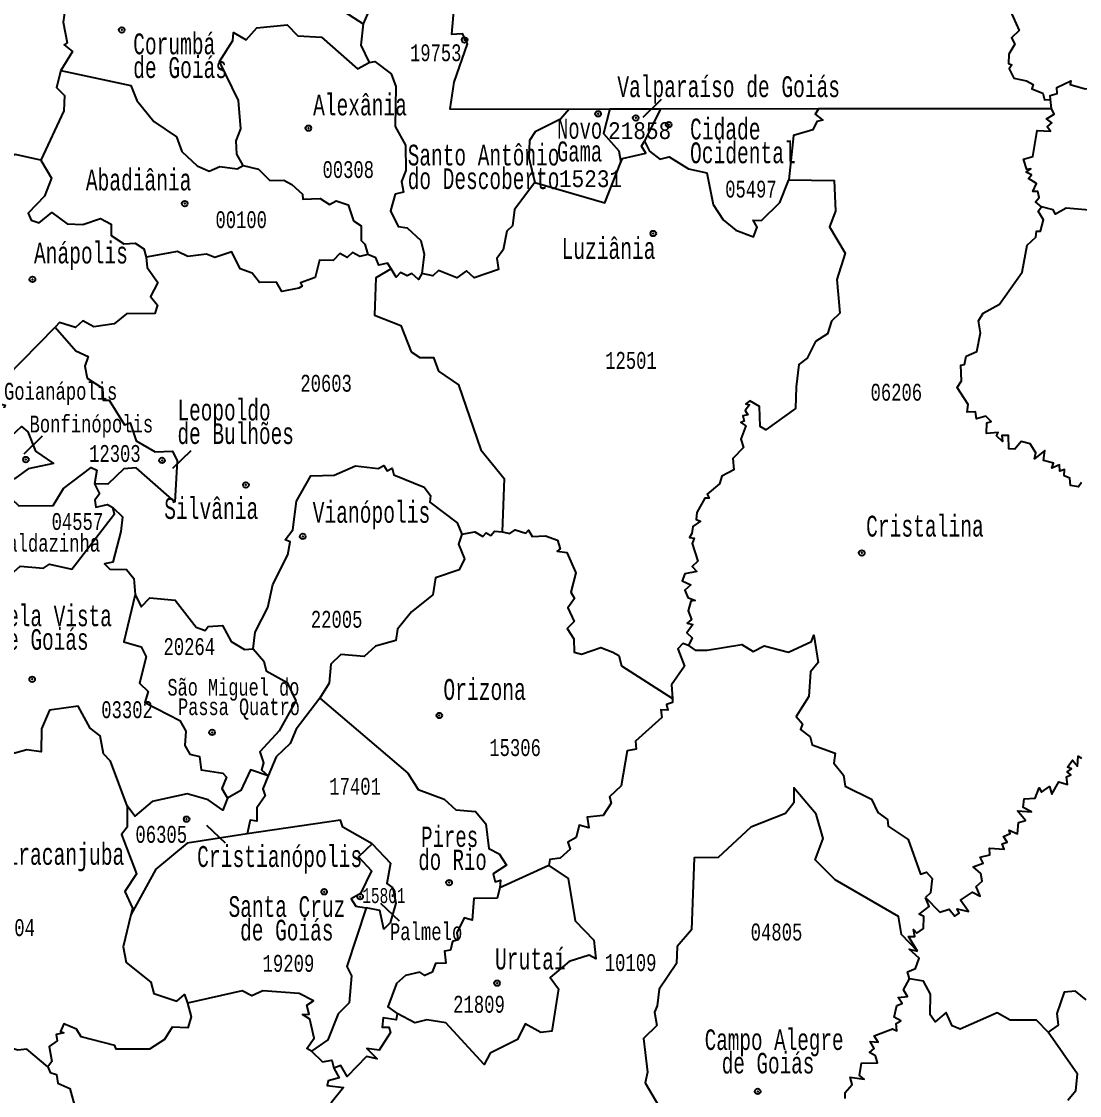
# Model space of a CAD drawing. Header units: millimetres. Extents: x 9851 to 10267, y 23387 to 23778.
# Drawn here: x 10101.05 to 10118.13, y 23548.34 to 23565.69 of the extents above; entities that cross this region are included whole.
import ezdxf
from ezdxf.enums import TextEntityAlignment as Align

# ---------------------------------------------------------------- set-up
doc = ezdxf.new("R2010")
doc.units = ezdxf.units.MM
doc.layers.add('3', color=7, linetype='Continuous')
doc.styles.add('MONOTXT', font='MONOTXT', dxfattribs={"height": 0.2})

# ---------------------------------------------------------------- blocks, each defined once
blk = doc.blocks.new('SEDE')
at = {"layer": '3', "color": 7, "linetype": 'Continuous'}
blk.add_circle((0, 0), 0.00451, dxfattribs=at)

msp = doc.modelspace()

# ---------------------------------------------------------------- linework, layer by layer
at = {"color": 7, "linetype": 'Continuous'}
for p, q in [((10106.963, 23566.587), (10106.563, 23565.654)), ((10111.088, 23564.151), (10111.382, 23564.441)), ((10117.682, 23564.291), (10117.666, 23564.436)), ((10109.89, 23564.279), (10110.545, 23564.281)), ((10110.545, 23564.281), (10111.365, 23564.284)), ((10111.365, 23564.284), (10111.109, 23563.761)), ((10111.365, 23564.284), (10113.922, 23564.291)), ((10113.922, 23564.291), (10117.682, 23564.291)), ((10100.792, 23559.941), (10101.591, 23560.756)), ((10101.091, 23558.708), (10101.388, 23558.997)), ((10103.49, 23558.475), (10103.787, 23558.764)), ((10104.342, 23552.419), (10104.041, 23552.704)), ((10109.565, 23552.054), (10108.769, 23551.696)), ((10107.153, 23551.158), (10106.852, 23551.443))]:
    msp.add_line(p, q, dxfattribs=at)
for points in [[(10102.192, 23566.763), (10102.189, 23566.672), (10102.381, 23566.486), (10102.935, 23566.599), (10102.974, 23566.454), (10103.136, 23566.396), (10103.127, 23566.254), (10103.182, 23566.222), (10103.578, 23566.145), (10103.746, 23566.237), (10104.011, 23566.176), (10104.128, 23566.325), (10103.755, 23566.726), (10104.102, 23567.133), (10104.275, 23567.135), (10104.351, 23567.253), (10104.485, 23567.265), (10105.03, 23567.132), (10105.441, 23566.693), (10105.747, 23566.586), (10105.795, 23566.515), (10106.119, 23566.496), (10106.171, 23565.907), (10106.563, 23565.654)], [(10102.192, 23566.763), (10102.135, 23566.724), (10102.193, 23566.561), (10102.32, 23566.446), (10102.046, 23566.306), (10102.025, 23566.031), (10101.764, 23565.978), (10101.718, 23565.684), (10101.782, 23565.35), (10101.735, 23565.319), (10101.872, 23565.211), (10101.682, 23564.902)], [(10107.93, 23566.501), (10107.885, 23566.365), (10108.035, 23565.98), (10107.989, 23565.491), (10108.161, 23565.5), (10108.245, 23565.332), (10108.028, 23564.712), (10107.965, 23564.281), (10109.89, 23564.279)], [(10116.962, 23565.979), (10117.158, 23565.549), (10117.031, 23565.431), (10117.085, 23565.33), (10116.989, 23565.168), (10116.987, 23565.013), (10117.041, 23564.993), (10116.998, 23564.93), (10117.07, 23564.777), (10117.278, 23564.737), (10117.383, 23564.677), (10117.361, 23564.607), (10117.538, 23564.535), (10117.565, 23564.43), (10117.666, 23564.436)], [(10104.627, 23563.368), (10104.524, 23563.55), (10104.513, 23563.765), (10104.591, 23563.958), (10104.551, 23564.415), (10104.245, 23565.047), (10104.459, 23565.386), (10104.469, 23565.518), (10104.673, 23565.397), (10104.85, 23565.591), (10105.338, 23565.641), (10105.512, 23565.465), (10105.89, 23565.443), (10106.472, 23564.929), (10106.659, 23565.03)], [(10106.563, 23565.654), (10106.525, 23565.314), (10106.659, 23565.03)], [(10117.666, 23564.436), (10117.658, 23564.496), (10117.772, 23564.531), (10117.764, 23564.63), (10117.991, 23564.735), (10117.983, 23564.676), (10118.222, 23564.608), (10118.601, 23564.662), (10118.699, 23564.937), (10118.845, 23564.958), (10118.848, 23565.03), (10118.933, 23564.975), (10118.912, 23565.106), (10118.995, 23565.036), (10119.069, 23565.07), (10119.11, 23565.335), (10119.417, 23565.546)], [(10106.659, 23565.03), (10106.755, 23565.048), (10107.019, 23564.846), (10107.09, 23564.646), (10107.081, 23563.996), (10107.246, 23563.694), (10107.251, 23563.289), (10107.185, 23563.11), (10107.217, 23562.936), (10107.083, 23562.904), (10107.005, 23562.634), (10107.128, 23562.383), (10107.274, 23562.36), (10107.493, 23562.156), (10107.551, 23561.932), (10107.512, 23561.623)], [(10101.682, 23564.902), (10101.615, 23564.63), (10101.742, 23564.496), (10101.73, 23564.252), (10101.358, 23563.452)], [(10101.682, 23564.902), (10102.815, 23564.661), (10102.912, 23564.417), (10103.185, 23564.078), (10103.551, 23563.83), (10103.635, 23563.591), (10103.883, 23563.36), (10104.076, 23563.274), (10104.249, 23563.35), (10104.528, 23563.313), (10104.627, 23563.368)], [(10109.89, 23564.279), (10109.751, 23564.116), (10109.342, 23563.911), (10109.25, 23563.773), (10109.241, 23563.489), (10109.336, 23563.094)], [(10110.545, 23564.281), (10110.445, 23563.885), (10110.692, 23563.604), (10110.727, 23563.419)], [(10113.922, 23564.291), (10113.863, 23564.199), (10113.986, 23564.102), (10113.89, 23564.076), (10113.826, 23563.946), (10113.511, 23563.852), (10113.436, 23563.136)], [(10117.518, 23562.698), (10117.42, 23562.78), (10117.478, 23562.853), (10117.457, 23562.947), (10117.377, 23562.946), (10117.437, 23563.079), (10117.306, 23563.156), (10117.356, 23563.215), (10117.273, 23563.26), (10117.347, 23563.316), (10117.28, 23563.303), (10117.229, 23563.468), (10117.379, 23563.512), (10117.447, 23563.931), (10117.664, 23563.923), (10117.608, 23563.994), (10117.685, 23564.058), (10117.599, 23564.123), (10117.721, 23564.195), (10117.682, 23564.291)], [(10110.727, 23563.419), (10110.751, 23563.478), (10111.129, 23563.569), (10111.059, 23563.678), (10111.109, 23563.761)], [(10111.109, 23563.761), (10111.187, 23563.599), (10111.355, 23563.472), (10111.505, 23563.505), (10111.818, 23563.315), (10112.112, 23563.249), (10112.216, 23562.735), (10112.375, 23562.489), (10112.583, 23562.32), (10112.869, 23562.215), (10112.929, 23562.372), (10112.862, 23562.485), (10112.997, 23562.479), (10113.295, 23562.771), (10113.436, 23563.136)], [(10101.358, 23563.452), (10100.946, 23563.543), (10100.558, 23563.372), (10100.521, 23563.442), (10100.188, 23563.512), (10099.934, 23563.396), (10099.765, 23563.454), (10099.694, 23563.335), (10099.277, 23563.552), (10099.235, 23563.466), (10099.152, 23563.474)], [(10101.358, 23563.452), (10101.53, 23563.161), (10101.421, 23562.874), (10101.154, 23562.599), (10101.205, 23562.482), (10101.334, 23562.441), (10101.535, 23562.606), (10101.784, 23562.425), (10102.038, 23562.412), (10102.323, 23562.513), (10102.493, 23562.421), (10102.495, 23562.238), (10102.701, 23562.104), (10102.882, 23562.112), (10103.022, 23562.021), (10103.06, 23561.884)], [(10104.627, 23563.368), (10104.872, 23563.307), (10105.059, 23563.126), (10105.283, 23563.133), (10105.413, 23563.061), (10105.584, 23562.905), (10105.589, 23562.821), (10105.87, 23562.833), (10106.019, 23562.735), (10106.126, 23562.798), (10106.324, 23562.731), (10106.407, 23562.473), (10106.533, 23562.394), (10106.534, 23562.153), (10106.591, 23562.098), (10106.641, 23561.93)], [(10109.336, 23563.094), (10110.466, 23562.764), (10110.727, 23563.419)], [(10109.336, 23563.094), (10109.008, 23562.659), (10108.978, 23562.393), (10108.882, 23562.305), (10108.823, 23562.004), (10108.721, 23561.862), (10108.748, 23561.688), (10108.358, 23561.551), (10108.232, 23561.664), (10108.075, 23561.551), (10107.78, 23561.67), (10107.689, 23561.585), (10107.512, 23561.623)], [(10113.436, 23563.136), (10114.172, 23563.124), (10114.191, 23562.627), (10114.095, 23562.375), (10114.347, 23561.952), (10114.213, 23561.526), (10114.264, 23560.983), (10114.126, 23560.851), (10114.06, 23560.649), (10113.866, 23560.524), (10113.732, 23560.255), (10113.598, 23560.152), (10113.557, 23559.793), (10113.548, 23559.441), (10113.065, 23559.098), (10112.974, 23559.151), (10112.964, 23559.473), (10112.808, 23559.564), (10112.742, 23559.515), (10112.802, 23559.502), (10112.731, 23559.408), (10112.777, 23559.336), (10112.693, 23559.324), (10112.718, 23559.235), (10112.664, 23559.214), (10112.742, 23559.159), (10112.664, 23558.943), (10112.704, 23558.811), (10112.532, 23558.632), (10112.549, 23558.449), (10112.358, 23558.347), (10112.321, 23558.221), (10112.119, 23558.057), (10112.149, 23557.994), (10112.079, 23557.994), (10111.95, 23557.76), (10111.941, 23557.65), (10112.011, 23557.618), (10111.888, 23557.536), (10111.869, 23557.422), (10111.836, 23557.354), (10111.912, 23557.347), (10111.875, 23557.261), (10111.969, 23556.976), (10111.875, 23556.887), (10111.954, 23556.808), (10111.758, 23556.767), (10111.713, 23556.657), (10111.853, 23556.589), (10111.759, 23556.506), (10111.808, 23556.387), (10111.927, 23556.336), (10111.857, 23556.327), (10111.812, 23556.171), (10111.865, 23556.031), (10111.797, 23555.97), (10111.889, 23555.95), (10111.79, 23555.815), (10111.877, 23555.736), (10111.817, 23555.614)], [(10118.165, 23558.247), (10118.117, 23558.174), (10117.984, 23558.196), (10117.973, 23558.315), (10117.886, 23558.353), (10117.891, 23558.456), (10117.815, 23558.429), (10117.81, 23558.531), (10117.685, 23558.476), (10117.712, 23558.556), (10117.551, 23558.602), (10117.571, 23558.761), (10117.403, 23558.628), (10117.427, 23558.725), (10117.333, 23558.872), (10117.188, 23558.909), (10117.086, 23558.785), (10116.99, 23558.788), (10116.983, 23559.002), (10116.879, 23559.004), (10116.887, 23558.908), (10116.792, 23558.997), (10116.816, 23559.055), (10116.628, 23559.038), (10116.633, 23559.212), (10116.706, 23559.232), (10116.621, 23559.316), (10116.466, 23559.273), (10116.451, 23559.385), (10116.319, 23559.381), (10116.335, 23559.505), (10116.156, 23559.778), (10116.227, 23559.89), (10116.218, 23560.141), (10116.277, 23560.15), (10116.302, 23560.288), (10116.473, 23560.36), (10116.534, 23560.662), (10116.499, 23560.859), (10116.577, 23560.984), (10116.838, 23561.128), (10117.206, 23561.645), (10117.284, 23562.08), (10117.429, 23562.209), (10117.435, 23562.309), (10117.502, 23562.309), (10117.551, 23562.492), (10117.465, 23562.631), (10117.518, 23562.698)], [(10118.415, 23562.635), (10117.919, 23562.678), (10117.742, 23562.58), (10117.705, 23562.65), (10117.518, 23562.698)], [(10103.06, 23561.884), (10103.079, 23561.721), (10103.248, 23561.475), (10103.129, 23561.253), (10103.243, 23561.11), (10103.199, 23560.974), (10102.745, 23560.968), (10102.545, 23560.809), (10102.215, 23560.758), (10102.038, 23560.859), (10101.917, 23560.749), (10101.663, 23560.833), (10101.591, 23560.756)], [(10106.641, 23561.93), (10106.512, 23561.897), (10106.393, 23561.96), (10106.304, 23561.88), (10106.188, 23561.947), (10106.078, 23561.834), (10105.857, 23561.839), (10105.791, 23561.557), (10105.554, 23561.473), (10105.582, 23561.417), (10105.523, 23561.385), (10105.25, 23561.334), (10105.163, 23561.481), (10104.893, 23561.475), (10104.771, 23561.625), (10104.576, 23561.697), (10104.444, 23561.97), (10104.17, 23561.882), (10104.035, 23561.932), (10103.735, 23561.895), (10103.567, 23561.98), (10103.06, 23561.884)], [(10107.014, 23561.696), (10106.959, 23561.789), (10106.82, 23561.757), (10106.769, 23561.874), (10106.641, 23561.93)], [(10107.014, 23561.696), (10106.77, 23561.552), (10106.75, 23560.947), (10107.17, 23560.781), (10107.34, 23560.355), (10107.479, 23560.265), (10107.699, 23560.265), (10107.783, 23560.046), (10108.103, 23559.822), (10108.465, 23558.773), (10108.842, 23558.312), (10108.809, 23557.447)], [(10107.512, 23561.623), (10107.458, 23561.528), (10107.352, 23561.622), (10107.277, 23561.583), (10107.169, 23561.638), (10107.095, 23561.562), (10107.014, 23561.696)], [(10101.591, 23560.756), (10101.926, 23560.375), (10102.125, 23560.281), (10102.068, 23560.123), (10102.108, 23559.932), (10102.354, 23559.771), (10102.367, 23559.577), (10102.465, 23559.575), (10102.712, 23559.176), (10102.801, 23559.212), (10102.899, 23558.92), (10103.206, 23558.74), (10103.485, 23558.752), (10103.56, 23558.596), (10103.522, 23557.932), (10102.899, 23558.482), (10102.699, 23558.466), (10102.444, 23558.22), (10102.225, 23558.226)], [(10100.541, 23559.547), (10100.783, 23559.495), (10100.662, 23559.248), (10100.805, 23558.926), (10101.045, 23559.152), (10101.147, 23559.064), (10101.275, 23558.749), (10101.565, 23558.552), (10101.157, 23558.464), (10100.935, 23558.304), (10100.706, 23558.438), (10100.639, 23558.212)], [(10100.639, 23558.212), (10101.003, 23557.867), (10101.556, 23557.873), (10101.727, 23558.148), (10102.172, 23558.487), (10102.266, 23558.443), (10102.225, 23558.226)], [(10104.787, 23555.555), (10104.82, 23555.826), (10105.024, 23556.226), (10105.105, 23556.597), (10105.35, 23557.076), (10105.383, 23557.286), (10105.307, 23557.321), (10105.429, 23557.482), (10105.49, 23557.944), (10105.722, 23558.352), (10106.094, 23558.365), (10106.44, 23558.517), (10106.808, 23558.473), (10106.896, 23558.522), (10106.952, 23558.436), (10107.035, 23558.476), (10107.061, 23558.367), (10107.55, 23558.172), (10107.654, 23558.036), (10107.643, 23557.927), (10108.08, 23557.594), (10108.158, 23557.409)], [(10102.225, 23558.226), (10102.306, 23558.063), (10102.233, 23557.962), (10102.249, 23557.847), (10102.435, 23557.889), (10102.52, 23557.843)], [(10100.147, 23556.937), (10100.111, 23556.879), (10100.226, 23556.826), (10100.074, 23556.568), (10100.185, 23556.522), (10100.308, 23556.652), (10100.628, 23556.544), (10101.027, 23556.891), (10101.4, 23556.862), (10101.499, 23556.926), (10101.86, 23556.845), (10102.547, 23557.739), (10102.52, 23557.843)], [(10102.52, 23557.843), (10102.678, 23557.692), (10102.651, 23557.455), (10102.522, 23556.956), (10102.387, 23556.93), (10102.474, 23556.844), (10102.745, 23556.842), (10102.862, 23556.694), (10102.882, 23556.437)], [(10108.158, 23557.409), (10108.103, 23557.248), (10108.199, 23557.013), (10108.113, 23556.833), (10107.734, 23556.704), (10107.692, 23556.428), (10107.343, 23556.157), (10107.119, 23555.874), (10107.09, 23555.691), (10106.765, 23555.6), (10106.583, 23555.436), (10106.206, 23555.464), (10106.043, 23555.308), (10106.017, 23555.005), (10105.864, 23554.761)], [(10108.158, 23557.409), (10108.366, 23557.448), (10108.499, 23557.373), (10108.553, 23557.434), (10108.626, 23557.387), (10108.687, 23557.457), (10108.809, 23557.447)], [(10108.809, 23557.447), (10108.932, 23557.422), (10109.017, 23557.482), (10109.192, 23557.426), (10109.236, 23557.476), (10109.294, 23557.37), (10109.509, 23557.386), (10109.704, 23557.314), (10109.746, 23557.174), (10109.699, 23557.134), (10109.854, 23557.112), (10109.997, 23556.784), (10109.917, 23556.474), (10109.975, 23556.37), (10109.868, 23556.22), (10109.973, 23556.001), (10109.86, 23555.885), (10109.967, 23555.72), (10109.971, 23555.502), (10110.09, 23555.472), (10110.404, 23555.581), (10110.597, 23555.504), (10110.691, 23555.452), (10110.738, 23555.281), (10111.562, 23554.754)], [(10102.882, 23556.437), (10102.699, 23555.673), (10102.98, 23555.592), (10103.062, 23555.426), (10102.952, 23555.001), (10103.095, 23554.87), (10103.041, 23554.688), (10103.604, 23554.401), (10103.703, 23554.228), (10103.686, 23553.993), (10103.767, 23553.853), (10103.923, 23553.82), (10103.947, 23553.602), (10104.298, 23553.55), (10104.36, 23553.486), (10104.283, 23553.3), (10104.374, 23553.142)], [(10102.882, 23556.437), (10102.982, 23556.238), (10103.12, 23556.38), (10103.527, 23556.345), (10103.87, 23555.909), (10104.015, 23555.856), (10104.063, 23555.918), (10104.292, 23555.936), (10104.435, 23555.677), (10104.647, 23555.547), (10104.787, 23555.555)], [(10111.817, 23555.614), (10111.728, 23555.642), (10111.645, 23555.558), (10111.751, 23555.279), (10111.543, 23554.974), (10111.562, 23554.754)], [(10111.817, 23555.614), (10111.928, 23555.534), (10112.121, 23555.535), (10112.677, 23555.625), (10112.86, 23555.516), (10113.04, 23555.605), (10113.432, 23555.502), (10113.804, 23555.674), (10113.841, 23555.781), (10113.91, 23555.336), (10113.788, 23555.184), (10113.76, 23554.786), (10113.559, 23554.464), (10113.66, 23554.348), (10113.624, 23554.253), (10113.783, 23554.134), (10113.814, 23554.007), (10114.185, 23553.872), (10114.162, 23553.711), (10114.321, 23553.514), (10114.348, 23553.337), (10114.774, 23553.127), (10114.874, 23552.913), (10115.029, 23552.798), (10115.041, 23552.69), (10115.365, 23552.479), (10115.562, 23551.919), (10115.66, 23551.948), (10115.75, 23551.844), (10115.727, 23551.613), (10115.644, 23551.541)], [(10104.787, 23555.555), (10104.96, 23555.358), (10104.997, 23555.202), (10105.337, 23555.014), (10105.477, 23554.718), (10105.21, 23554.233), (10104.895, 23553.892), (10104.957, 23553.715), (10104.922, 23553.604), (10105.031, 23553.503)], [(10105.864, 23554.761), (10105.483, 23554.259), (10105.386, 23554.029), (10105.157, 23553.811), (10105.031, 23553.503)], [(10105.864, 23554.761), (10107.286, 23553.549), (10107.455, 23553.282), (10107.873, 23553.127), (10108.062, 23552.957), (10108.38, 23552.93), (10108.547, 23552.731), (10108.594, 23552.33), (10108.759, 23552.243), (10108.877, 23552.061), (10108.665, 23551.922), (10108.697, 23551.793), (10108.781, 23551.817), (10108.769, 23551.696)], [(10111.562, 23554.754), (10111.56, 23554.689), (10111.465, 23554.656), (10111.484, 23554.569), (10111.372, 23554.574), (10111.387, 23554.449), (10110.96, 23554.064), (10110.971, 23553.936), (10110.83, 23553.907), (10110.733, 23553.346), (10110.543, 23553.168), (10110.57, 23553.065), (10110.441, 23552.863), (10110.182, 23552.836), (10110.211, 23552.667), (10110.052, 23552.708), (10110.002, 23552.51), (10109.871, 23552.434), (10109.906, 23552.322), (10109.743, 23552.176), (10109.581, 23552.151), (10109.565, 23552.054)], [(10102.754, 23553.019), (10102.482, 23553.74), (10102.374, 23553.86), (10102.317, 23554.152), (10102.157, 23554.274), (10101.96, 23554.63), (10101.502, 23554.564), (10101.37, 23554.267), (10101.364, 23553.892), (10101.136, 23553.926), (10100.937, 23553.869), (10100.626, 23554.107), (10100.402, 23554.128), (10100.37, 23554.243), (10100.288, 23554.267), (10099.921, 23554.185)], [(10115.644, 23551.541), (10115.877, 23551.302), (10116.025, 23551.35), (10116.116, 23551.238), (10116.191, 23551.288), (10116.156, 23551.355), (10116.341, 23551.313), (10116.208, 23551.499), (10116.403, 23551.627), (10116.525, 23551.562), (10116.463, 23551.716), (10116.561, 23551.802), (10116.538, 23551.925), (10116.412, 23552.035), (10116.578, 23552.092), (10116.527, 23552.191), (10116.683, 23552.23), (10116.678, 23552.337), (10116.914, 23552.319), (10116.884, 23552.405), (10116.966, 23552.434), (10116.903, 23552.526), (10117.013, 23552.576), (10116.997, 23552.625), (10117.13, 23552.57), (10117.148, 23552.751), (10117.259, 23552.783), (10117.131, 23552.94), (10117.355, 23552.923), (10117.224, 23552.994), (10117.237, 23553.132), (10117.417, 23553.144), (10117.48, 23553.313), (10117.52, 23553.24), (10117.646, 23553.333), (10117.683, 23553.207), (10117.798, 23553.41), (10117.938, 23553.364), (10117.922, 23553.491), (10117.993, 23553.523), (10117.935, 23553.569), (10118.005, 23553.618), (10117.937, 23553.648), (10118.02, 23553.761), (10118.097, 23553.661), (10118.112, 23553.821), (10118.163, 23553.789)], [(10105.031, 23553.503), (10104.743, 23553.605), (10104.587, 23553.27), (10104.374, 23553.142)], [(10105.031, 23553.503), (10104.946, 23553.294), (10104.981, 23553.183), (10104.849, 23552.988), (10104.845, 23552.774), (10104.74, 23552.79), (10104.692, 23552.568)], [(10104.374, 23553.142), (10104.299, 23552.953), (10104.06, 23553.119), (10103.722, 23553.212), (10103.155, 23553.089), (10102.875, 23552.855), (10102.754, 23553.019)], [(10115.518, 23550.673), (10115.26, 23550.944), (10115.208, 23551.234), (10114.185, 23551.824), (10113.863, 23552.149), (10113.992, 23552.492), (10113.879, 23552.887), (10113.52, 23553.312), (10113.517, 23553.068), (10113.385, 23552.896), (10112.826, 23552.676), (10112.297, 23552.187), (10111.912, 23552.179), (10111.865, 23551.015), (10111.637, 23550.749), (10111.626, 23550.471), (10111.346, 23550.059), (10111.314, 23549.789), (10111.267, 23549.685), (10111.308, 23549.472), (10111.09, 23549.26), (10111.154, 23548.719), (10111.116, 23548.543), (10111.335, 23548.181)], [(10102.754, 23553.019), (10102.752, 23552.676), (10102.66, 23552.557), (10102.904, 23551.924), (10102.715, 23551.639), (10102.84, 23551.365), (10102.815, 23551.258)], [(10106.712, 23552.407), (10106.238, 23552.676), (10106.201, 23552.787), (10104.692, 23552.568)], [(10104.692, 23552.568), (10103.724, 23552.415), (10103.216, 23551.997), (10102.815, 23551.258)], [(10106.712, 23552.407), (10106.487, 23552.196), (10106.698, 23551.973), (10106.523, 23551.602), (10106.369, 23551.519), (10106.447, 23551.399), (10106.611, 23551.371)], [(10106.712, 23552.407), (10107.008, 23552.093), (10106.945, 23551.768), (10107.041, 23551.694), (10107.09, 23551.448), (10107, 23551.132), (10106.9, 23551.029), (10106.834, 23551.33), (10106.611, 23551.371)], [(10109.565, 23552.054), (10109.873, 23551.849), (10109.988, 23551.16), (10110.289, 23550.85), (10110.324, 23550.546), (10110.216, 23550.608), (10109.89, 23550.507), (10109.583, 23550.245), (10109.716, 23550.063), (10109.612, 23549.378), (10109.435, 23549.356), (10109.18, 23549.498), (10109.055, 23549.243), (10108.614, 23549.026), (10108.519, 23548.843), (10107.899, 23549.513), (10107.593, 23549.561), (10107.401, 23549.515), (10107.111, 23549.663)], [(10108.769, 23551.696), (10108.728, 23551.53), (10108.352, 23551.522), (10108.322, 23551.173), (10108.194, 23551.209), (10108.079, 23550.971), (10108.1, 23550.857), (10108.007, 23550.828), (10107.977, 23550.691), (10107.876, 23550.67), (10107.899, 23550.476), (10107.732, 23550.475), (10107.68, 23550.335), (10107.558, 23550.279), (10107.481, 23550.332), (10107.247, 23550.281), (10107.104, 23550.151), (10106.963, 23549.774), (10107.111, 23549.663)], [(10115.518, 23550.673), (10115.368, 23550.909), (10115.472, 23550.911), (10115.451, 23551.021), (10115.504, 23550.962), (10115.611, 23551.036), (10115.617, 23551.235), (10115.54, 23551.269), (10115.705, 23551.392), (10115.644, 23551.541)], [(10106.611, 23551.371), (10106.3, 23550.424), (10106.377, 23550.274), (10106.337, 23549.836), (10106.161, 23549.661), (10105.995, 23549.24), (10105.73, 23549.059)], [(10102.815, 23551.258), (10102.688, 23550.742), (10102.74, 23550.49), (10103.133, 23550.172), (10103.183, 23549.988), (10103.558, 23549.864), (10103.68, 23549.972), (10103.729, 23549.832)], [(10115.389, 23550.225), (10115.353, 23550.338), (10115.483, 23550.393), (10115.542, 23550.558), (10115.379, 23550.704), (10115.518, 23550.673)], [(10114.346, 23548.29), (10114.347, 23548.391), (10114.462, 23548.517), (10114.428, 23548.636), (10114.656, 23548.604), (10114.58, 23548.666), (10114.611, 23548.862), (10114.868, 23548.868), (10114.838, 23548.983), (10114.742, 23549.033), (10114.814, 23549.097), (10114.752, 23549.215), (10114.878, 23549.202), (10114.815, 23549.306), (10115.114, 23549.42), (10115.181, 23549.383), (10115.173, 23549.503), (10115.247, 23549.546), (10115.138, 23549.607), (10115.184, 23549.792), (10115.266, 23549.825), (10115.201, 23549.925), (10115.356, 23549.939), (10115.287, 23550.046), (10115.389, 23550.225)], [(10117.625, 23549.362), (10117.436, 23549.56), (10117.011, 23549.558), (10116.802, 23549.675), (10116.207, 23549.413), (10116.078, 23549.466), (10115.979, 23549.683), (10115.8, 23549.533), (10115.721, 23549.642), (10115.724, 23549.979), (10115.613, 23550.189), (10115.389, 23550.225)], [(10105.73, 23549.059), (10105.654, 23549.101), (10105.772, 23549.264), (10105.703, 23549.574), (10105.584, 23549.648), (10105.695, 23549.657), (10105.655, 23549.801), (10105.764, 23549.87), (10105.532, 23549.987), (10104.943, 23550.03), (10104.768, 23549.952), (10104.608, 23550.034), (10103.729, 23549.832)], [(10118.241, 23549.884), (10118.068, 23550.025), (10117.884, 23550.009), (10117.768, 23549.663), (10117.789, 23549.474), (10117.625, 23549.362)], [(10101.475, 23548.806), (10101.134, 23549.087), (10100.986, 23549.07), (10100.507, 23549.215), (10099.991, 23549.572), (10099.773, 23549.344), (10099.483, 23549.495), (10099.189, 23549.343), (10099.009, 23549.4), (10098.988, 23549.469), (10098.795, 23549.468), (10098.49, 23549.736), (10098.297, 23549.706), (10098.191, 23549.603), (10097.737, 23549.726)], [(10103.729, 23549.832), (10103.785, 23549.609), (10103.731, 23549.435), (10103.482, 23549.445), (10103.354, 23549.245), (10103.115, 23549.091), (10102.577, 23549.089), (10102.556, 23549.147), (10102.013, 23549.29), (10101.937, 23549.411), (10101.733, 23549.497), (10101.675, 23549.373), (10101.73, 23549.351), (10101.609, 23549.326), (10101.624, 23549.225), (10101.492, 23549.133), (10101.536, 23548.892), (10101.475, 23548.806)], [(10107.111, 23549.663), (10107.095, 23549.561), (10106.888, 23549.593), (10106.871, 23549.442), (10106.978, 23549.443), (10107.007, 23549.357), (10106.824, 23549.073), (10106.625, 23549.099), (10106.793, 23548.93), (10106.617, 23548.969), (10106.306, 23548.646), (10106.203, 23548.823), (10106.093, 23548.782)], [(10117.943, 23548.264), (10118.074, 23548.42), (10118.101, 23548.687), (10117.625, 23549.362)], [(10105.73, 23549.059), (10105.91, 23548.885), (10106.058, 23548.909), (10106.093, 23548.782)], [(10101.475, 23548.806), (10101.508, 23548.713), (10101.611, 23548.679), (10101.633, 23548.537), (10101.826, 23548.454), (10101.917, 23548.122), (10102.255, 23547.991), (10102.351, 23547.816), (10102.301, 23547.744), (10102.377, 23547.705), (10102.37, 23547.582)], [(10106.093, 23548.782), (10106.178, 23548.625), (10105.999, 23548.579), (10105.983, 23548.503), (10106.246, 23548.47), (10106.045, 23548.222), (10106.205, 23548.014), (10106.173, 23547.783), (10106.096, 23547.776), (10106.161, 23547.681), (10105.791, 23547.664), (10105.762, 23547.392), (10105.545, 23547.246), (10105.624, 23547.192), (10105.537, 23547.138), (10105.658, 23546.942), (10105.294, 23546.866), (10105.308, 23546.709), (10105.125, 23546.631), (10105.409, 23546.439), (10105.426, 23546.328), (10105.623, 23546.285), (10105.634, 23546.012)]]:
    msp.add_lwpolyline(points, dxfattribs=at)
for p in [(10102.666, 23565.557), (10108.202, 23565.396), (10110.358, 23564.202), (10110.966, 23564.135), (10105.68, 23563.971), (10111.499, 23564.027), (10103.683, 23562.752), (10111.249, 23562.268), (10101.224, 23561.527), (10101.119, 23558.616), (10103.316, 23558.602), (10104.672, 23558.205), (10105.588, 23557.374), (10114.616, 23557.107), (10101.219, 23555.066), (10107.794, 23554.48), (10104.124, 23554.207), (10103.713, 23552.805), (10105.935, 23551.632), (10107.952, 23551.78), (10106.516, 23551.552), (10108.727, 23550.155), (10112.935, 23548.407)]:
    msp.add_point(p, dxfattribs=at)

# ---------------------------------------------------------------- block references
for p, xscale, yscale, zscale, rotation in [((10102.666, 23565.557), 9.999978463420106, 9.999978463420106, 10, 0.3724628113582246), ((10108.202, 23565.396), 9.999999999999998, 9.999999999999998, 9.999999999999998, 0.4989307976654169), ((10110.358, 23564.202), 9.99998290162535, 9.99998290162535, 10, 0.5426898380692473), ((10110.966, 23564.135), 10, 10, 10, 0.5562962607105274), ((10105.68, 23563.971), 10, 10, 10, 0.4338283014159505), ((10111.499, 23564.027), 9.999978754855265, 9.999978754855265, 10, 0.567770937696961), ((10103.683, 23562.752), 9.99998764232244, 9.99998764232244, 10, 0.3804667936823836), ((10111.249, 23562.268), 10, 10, 10, 0.5544287161855282), ((10101.224, 23561.527), 10.00001101140545, 10.00001101140545, 10, 0.3145639960361529), ((10101.119, 23558.616), 9.999999999999998, 9.999999999999998, 9.999999999999998, 0.2932199211386259), ((10103.316, 23558.602), 10, 10, 10, 0.3468483566294641), ((10104.672, 23558.205), 9.999984254065957, 9.999984254065957, 10, 0.377532001871225), ((10105.588, 23557.374), 10.00000000000001, 10.00000000000001, 10.00000000000001, 0.3948739242345868), ((10114.616, 23557.107), 10, 10, 10, 0.6104602068233701), ((10101.219, 23555.066), 10.00001944770679, 10.00001944770679, 10, 0.2718744988421115), ((10107.794, 23554.48), 10, 10, 10, 0.4319607228237391), ((10104.124, 23554.207), 9.999988883956444, 9.999988883956444, 10, 0.3391111529656382), ((10103.713, 23552.805), 10.00001564833088, 10.00001564833088, 10, 0.319366401066931), ((10107.952, 23551.78), 9.99998921604906, 9.99998921604906, 10, 0.4199548386994791), ((10105.935, 23551.632), 10.00001991391439, 10.00001991391439, 10, 0.3679255016191867), ((10106.516, 23551.552), 9.999989501520766, 9.999989501520766, 10, 0.3820675883752402), ((10108.727, 23550.155), 10, 10, 10, 0.4295595489998436), ((10112.935, 23548.407), 10.00000000000001, 10.00000000000001, 10.00000000000001, 0.5261461644879047)]:
    msp.add_blockref('SEDE', p, dxfattribs=dict(at, xscale=xscale, yscale=yscale, zscale=zscale, rotation=rotation))

# ---------------------------------------------------------------- texts
at = {"color": 7, "linetype": 'Continuous', "style": 'MONOTXT'}
for s, height, rotation, width, p in [('Corumb%%225 ', 0.33669, 359.9989, 0.650004, (10102.851, 23565.501)), ('de Goi%%225s', 0.33669, 359.9989, 0.650004, (10102.851, 23565.118)), ('Valpara%%237so de Goi%%225s', 0.33632, 360, 0.650002, (10110.669, 23564.809)), ('Novo', 0.3237, 0.0063, 0.65, (10109.695, 23564.124)), ('Cidade ', 0.3371, 359.9988, 0.650005, (10111.843, 23564.125)), ('Ocidental', 0.3371, 359.9988, 0.650005, (10111.843, 23563.741)), ('Gama', 0.3237, 0.0063, 0.65, (10109.695, 23563.756))]:
    msp.add_text(s, height=height, rotation=rotation, dxfattribs=dict(at, width=width)).set_placement(p, align=Align.TOP_LEFT)
for s, height, width, p in [('19753', 0.2715, 0.705878, (10107.736, 23565.189)), ('00308', 0.2718, 0.705879, (10106.324, 23563.302)), ('05497', 0.2718, 0.705883, (10112.826, 23562.986)), ('12501', 0.2722, 0.705879, (10110.889, 23560.218)), ('06206', 0.2723, 0.705882, (10115.174, 23559.704)), ('12303', 0.2724, 0.705882, (10102.555, 23558.714)), ('04557', 0.2726, 0.705887, (10101.95, 23557.615)), ('17401', 0.2732, 0.705887, (10106.434, 23553.336)), ('06305', 0.2733, 0.705881, (10103.304, 23552.56)), ('17104', 0.2735, 0.705886, (10100.847, 23551.053)), ('21809', 0.2737, 0.705887, (10108.435, 23549.814))]:
    msp.add_text(s, height=height, dxfattribs=dict(at, width=width)).set_placement(p, align=Align.MIDDLE)
for s, height, width, p in [('Alex%%226nia', 0.33643, 0.650002, (10105.756, 23564.177)), ('21858', 0.2711, 0.868973, (10110.519, 23563.795)), ('15231', 0.2712, 0.868964, (10109.726, 23563.018)), ('An%%225polis', 0.33684, 0.649998, (10101.249, 23561.785)), ('Goian%%225polis', 0.2723, 0.705883, (10100.765, 23559.583)), ('Bonfin%%243polis', 0.27237, 0.705879, (10101.177, 23559.054)), ('Vian%%243polis', 0.33756, 0.649998, (10105.749, 23557.594)), ('Cristalina', 0.3376, 0.649994, (10114.686, 23557.371)), ('Orizona', 0.3381, 0.649998, (10107.86, 23554.732)), ('Piracanjuba', 0.33855, 0.649997, (10100.613, 23552.068)), ('Palmelo', 0.2736, 0.705882, (10106.996, 23550.851)), ('Uruta%%237', 0.3389, 0.649996, (10108.693, 23550.377))]:
    msp.add_text(s, height=height, dxfattribs=dict(at, width=width)).set_placement(p)
for s, height, rotation, width, p in [('Santo Ant%%244nio ', 0.33495, 359.998, 0.649998, (10107.284, 23563.368)), ('do Descoberto', 0.33495, 359.998, 0.649998, (10107.284, 23562.987)), ('Leopoldo ', 0.3341, 359.9978, 0.650001, (10103.566, 23559.249)), ('de Bulh%%245es', 0.33413, 359.9978, 0.650001, (10103.566, 23558.868)), ('Bela Vista ', 0.33384, 359.9978, 0.650006, (10100.628, 23555.923)), ('de Goi%%225s', 0.33384, 359.9978, 0.650006, (10100.628, 23555.542))]:
    msp.add_text(s, height=height, rotation=rotation, dxfattribs=dict(at, width=width)).set_placement(p)
at = {"color": 7, "linetype": 'Continuous', "style": 'MONOTXT', "width": 0.649999}
msp.add_text('Abadi%%226nia', height=0.33664, rotation=0, dxfattribs=at).set_placement((10103.791, 23562.965), align=Align.RIGHT)
at = {"color": 7, "linetype": 'Continuous', "style": 'MONOTXT'}
for s, height, rotation, width, p in [('00100', 0.2719, 360, 0.705887, (10104.595, 23562.492)), ('20603', 0.2723, 360, 0.705875, (10105.966, 23559.849)), ('22005', 0.2728, 360, 0.705885, (10106.136, 23556.035)), ('20264', 0.2729, 360, 0.705883, (10103.757, 23555.594)), ('03302', 0.273, 360, 0.705879, (10102.752, 23554.574)), ('15306', 0.2731, 360, 0.70588, (10109.018, 23553.962)), ('15801', 0.2413, 360, 0.666667, (10106.899, 23551.57)), ('04805', 0.2735, 0, 0.705882, (10113.239, 23550.982)), ('19209', 0.2736, 0, 0.705884, (10105.358, 23550.476)), ('10109', 0.2736, 0, 0.705881, (10110.883, 23550.488))]:
    msp.add_text(s, height=height, rotation=rotation, dxfattribs=dict(at, width=width)).set_placement(p, align=Align.MIDDLE)
for s, height, width, p in [('Luzi%%226nia', 0.33677, 0.65, (10111.284, 23562.195)), ('Silv%%226nia', 0.3375, 0.649997, (10104.871, 23557.994))]:
    msp.add_text(s, height=height, dxfattribs=dict(at, width=width)).set_placement(p, align=Align.TOP_RIGHT)
for s, height, width, p in [('Caldazinha', 0.2726, 0.705887, (10100.652, 23557.401)), ('Cristian%%243polis', 0.33849, 0.650002, (10103.883, 23552.371))]:
    msp.add_text(s, height=height, dxfattribs=dict(at, width=width)).set_placement(p, align=Align.TOP_LEFT)
for s, height, rotation, width, p in [('S%%227o Miguel do ', 0.26827, 359.998, 0.705882, (10104.551, 23554.802)), ('Passa Quatro', 0.26827, 359.998, 0.705882, (10104.559, 23554.487)), ('Pires ', 0.3272, 0.0019, 0.650001, (10108.053, 23552.357)), ('do Rio', 0.3272, 0.0019, 0.650001, (10108.008, 23551.985)), ('Campo Alegre ', 0.33214, 359.9982, 0.650001, (10113.294, 23549.076)), ('de Goi%%225s', 0.33214, 359.9982, 0.650001, (10113.102, 23548.697))]:
    msp.add_text(s, height=height, rotation=rotation, dxfattribs=dict(at, width=width)).set_placement(p, align=Align.CENTER)
at = {"color": 7, "linetype": 'Continuous', "style": 'MONOTXT', "width": 0.65}
for s, p in [('Santa Cruz ', (10106.464, 23551.561)), ('de Goi%%225s', (10106.085, 23551.18))]:
    msp.add_text(s, height=0.33494, rotation=359.9977, dxfattribs=at).set_placement(p, align=Align.TOP_RIGHT)

doc.saveas('drawing.dxf')
